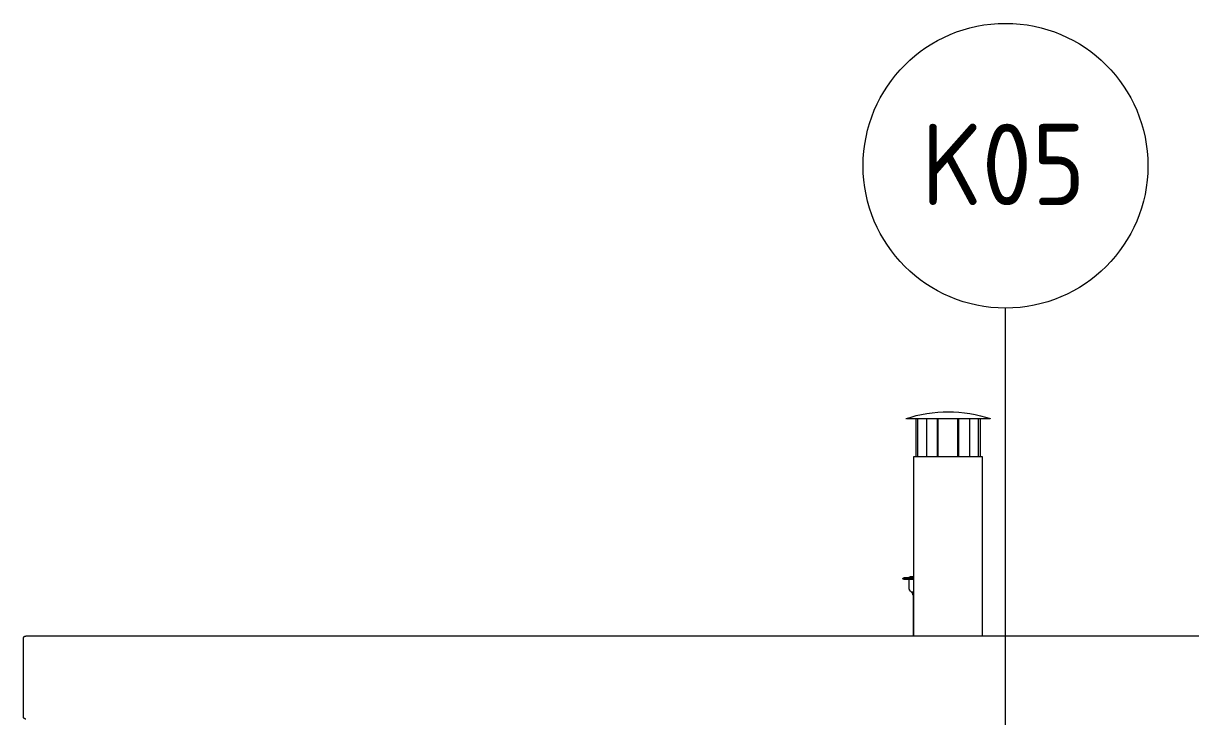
# Model space of a CAD drawing. Header units: millimetres. Extents: x -17526 to 472153, y -45352 to 20466.
# Drawn here: x 144914 to 147784, y 9372 to 11076 of the extents above; entities that cross this region are included whole.
import ezdxf

# ---------------------------------------------------------------- set-up
doc = ezdxf.new("R2010")
doc.units = ezdxf.units.MM
for name, color, linetype, lineweight in [('A-ROOF-OTLN', 132, 'Continuous', 9), ('M-EQPM-IDEN', 50, 'Continuous', 9), ('M-HVAC-CDFF', 50, 'Continuous', 9)]:
    doc.layers.add(name, color=color, linetype=linetype, lineweight=lineweight)
doc.styles.add('ISOCPEUR', font='isocpeur.ttf', dxfattribs={"width": 0.9, "height": 200})

# ---------------------------------------------------------------- blocks, each defined once
blk = doc.blocks.new('Komín3 - Komín3-1950367-Z-Nový')
at = {"layer": 'M-HVAC-CDFF'}
for p, q in [((18063.9, 10104.3), (18166.2, 10104.3)), ((18086.9, 10104.3), (18086.9, 10010)), ((18091.9, 10010), (18091.9, 10104.3)), ((18113.6, 10010), (18113.6, 10104.3)), ((18139.6, 10104.3), (18139.6, 10010)), ((18142.1, 10010), (18142.1, 10104.3)), ((18166.2, 10104.3), (18268.5, 10104.3)), ((18190.4, 10010), (18190.4, 10104.3)), ((18192.9, 10010), (18192.9, 10104.3)), ((18218.9, 10104.3), (18218.9, 10010)), ((18240.6, 10010), (18240.6, 10104.3)), ((18245.6, 10010), (18245.6, 10104.3)), ((18081.2, 10010), (18081.2, 9569.5)), ((18166.2, 10010), (18081.2, 10010)), ((18251.2, 10010), (18166.2, 10010)), ((18251.2, 9569.5), (18251.2, 10010))]:
    blk.add_line(p, q, dxfattribs=at)
at = {"layer": 'M-HVAC-CDFF', "flags": 128}
for points in [[(18062.4, 10104.3), (18075.1, 10108.2), (18088, 10111.6), (18101.1, 10114.5), (18114.2, 10116.8), (18127.4, 10118.6), (18140.7, 10119.9), (18154, 10120.7), (18166.2, 10120.9)], [(18166.2, 10120.9), (18179.6, 10120.6), (18192.9, 10119.8), (18206.2, 10118.5), (18219.4, 10116.6), (18232.5, 10114.2), (18245.6, 10111.3), (18258.5, 10107.9), (18270.1, 10104.3)]]:
    blk.add_lwpolyline(points, dxfattribs=at)
blk = doc.blocks.new('Komín4 - Komín4-1953879-Z-Nový')
at = {"layer": 'M-HVAC-CDFF'}
for p, q in [((18056.4, 9710), (18080.6, 9710)), ((18056.4, 9710), (18066.5, 9710)), ((18070.1, 9712.7), (18080.2, 9712.7)), ((18070.1, 9710), (18070.1, 9689.5)), ((18075.4, 9678.5), (18080.3, 9678.5)), ((18080.1, 9670), (18080.1, 9569.5))]:
    blk.add_line(p, q, dxfattribs=at)
at = {"layer": 'M-HVAC-CDFF', "flags": 128}
for points in [[(18055.1, 9710), (18055.1, 9710.1), (18055.1, 9710.2), (18055.1, 9710.3), (18055.1, 9710.4), (18055.2, 9710.5), (18055.2, 9710.6), (18055.2, 9710.8), (18055.2, 9710.9), (18055.3, 9711), (18055.3, 9711.1), (18055.4, 9711.2), (18055.4, 9711.3), (18055.5, 9711.4), (18055.5, 9711.4), (18055.6, 9711.5), (18055.7, 9711.6), (18055.7, 9711.7), (18055.8, 9711.8), (18055.9, 9711.9), (18055.9, 9712), (18056, 9712), (18056.1, 9712.1), (18056.2, 9712.2), (18056.3, 9712.2), (18056.4, 9712.3), (18056.5, 9712.3), (18056.5, 9712.4), (18056.6, 9712.4), (18056.7, 9712.5), (18056.8, 9712.5), (18056.9, 9712.6), (18057.1, 9712.6), (18057.2, 9712.6), (18057.3, 9712.7), (18057.4, 9712.7), (18057.5, 9712.7), (18057.6, 9712.7), (18057.7, 9712.7), (18057.8, 9712.7), (18057.8, 9712.7)], [(18057.8, 9712.7), (18057.9, 9712.7), (18058.1, 9712.7), (18058.4, 9712.7), (18058.9, 9712.7), (18059.5, 9712.7), (18060.2, 9712.7), (18061, 9712.7), (18062, 9712.7), (18063.1, 9712.7), (18064.3, 9712.7), (18065.7, 9712.7), (18067.1, 9712.7), (18068.7, 9712.7), (18070.4, 9712.7), (18072.2, 9712.7), (18074.1, 9712.7), (18075.4, 9712.7)], [(18081.1, 9712.7), (18078.8, 9712.7), (18076.7, 9712.7), (18074.6, 9712.7), (18072.7, 9712.7), (18070.9, 9712.7), (18069.2, 9712.7), (18067.5, 9712.7), (18066.1, 9712.7), (18064.7, 9712.7), (18063.4, 9712.7), (18062.3, 9712.7), (18061.3, 9712.7), (18060.4, 9712.7), (18059.7, 9712.7), (18059, 9712.7), (18058.5, 9712.7), (18058.2, 9712.7), (18057.9, 9712.7), (18057.8, 9712.7), (18057.8, 9712.7)], [(18070.1, 9712.7), (18070.1, 9712.8), (18070.1, 9712.9), (18070.1, 9713), (18070.1, 9713.2), (18070.2, 9713.3), (18070.2, 9713.4), (18070.2, 9713.5), (18070.2, 9713.6), (18070.3, 9713.7), (18070.3, 9713.8), (18070.4, 9713.9), (18070.4, 9714), (18070.5, 9714.1), (18070.5, 9714.2), (18070.6, 9714.3), (18070.7, 9714.3), (18070.7, 9714.4), (18070.8, 9714.5), (18070.9, 9714.6), (18070.9, 9714.7), (18071, 9714.7), (18071.1, 9714.8), (18071.2, 9714.9), (18071.3, 9714.9), (18071.4, 9715), (18071.5, 9715.1), (18071.5, 9715.1), (18071.6, 9715.2), (18071.7, 9715.2), (18071.8, 9715.3), (18071.9, 9715.3), (18072.1, 9715.3), (18072.2, 9715.4), (18072.3, 9715.4), (18072.4, 9715.4), (18072.5, 9715.4), (18072.6, 9715.4), (18072.7, 9715.4), (18072.8, 9715.4), (18072.8, 9715.4)], [(18072.8, 9715.4), (18072.9, 9715.4), (18073, 9715.4), (18073.3, 9715.4), (18073.7, 9715.4), (18074.2, 9715.4), (18074.8, 9715.4), (18075.5, 9715.4), (18076.2, 9715.4), (18077.1, 9715.4), (18078.1, 9715.4), (18079.2, 9715.4), (18080.4, 9715.4)], [(18080.8, 9715.4), (18079.6, 9715.4), (18078.4, 9715.4), (18077.4, 9715.4), (18076.5, 9715.4), (18075.7, 9715.4), (18074.9, 9715.4), (18074.3, 9715.4), (18073.8, 9715.4), (18073.4, 9715.4), (18073.1, 9715.4), (18072.9, 9715.4), (18072.8, 9715.4), (18072.8, 9715.4)], [(18075.4, 9678.5), (18075, 9678.9), (18074.5, 9679.2), (18074.1, 9679.6), (18073.7, 9680), (18073.4, 9680.5), (18073, 9680.9), (18072.7, 9681.4), (18072.4, 9681.8), (18072.1, 9682.3), (18071.8, 9682.8), (18071.5, 9683.3), (18071.3, 9683.8), (18071.1, 9684.4), (18070.9, 9684.9), (18070.7, 9685.4), (18070.6, 9686), (18070.4, 9686.5), (18070.3, 9687.1), (18070.2, 9687.6), (18070.2, 9688.2), (18070.1, 9688.8), (18070.1, 9689.3), (18070.1, 9689.5)], [(18080.1, 9670), (18080.1, 9670.4), (18080.1, 9670.8), (18080, 9671.2), (18080, 9671.6), (18079.9, 9672), (18079.8, 9672.4), (18079.7, 9672.8), (18079.6, 9673.1), (18079.5, 9673.5), (18079.3, 9673.9), (18079.2, 9674.3), (18079, 9674.6), (18078.8, 9675), (18078.6, 9675.3), (18078.4, 9675.6), (18078.1, 9676), (18077.9, 9676.3), (18077.6, 9676.6), (18077.4, 9676.9), (18077.1, 9677.2), (18076.8, 9677.4), (18076.5, 9677.7), (18076.2, 9678), (18075.8, 9678.2), (18075.5, 9678.4), (18075.4, 9678.5)]]:
    blk.add_lwpolyline(points, dxfattribs=at)
blk = doc.blocks.new('Popiska mechanické zařízení - Popiska okna_Bublina-1428144-Z-Nový')
at = {"layer": 'M-EQPM-IDEN'}
blk.add_circle((24062.4, 10726), 350, dxfattribs=at)

msp = doc.modelspace()

# ---------------------------------------------------------------- linework, layer by layer
at = {"layer": 'A-ROOF-OTLN', "color": 11}
for p, q in [((144914.4, 9371.6), (144914.4, 9563.8)), ((148106.6, 9569.8), (144920.4, 9569.8))]:
    msp.add_line(p, q, dxfattribs=at)
for points, knots in [([(144914.4, 9563.8), (144914.4, 9564.4), (144914.5, 9565.2), (144914.8, 9566.1), (144915.2, 9566.9), (144915.6, 9567.4), (144915.9, 9567.8), (144916.2, 9568.2), (144916.7, 9568.6), (144917.3, 9569), (144917.7, 9569.2), (144918.1, 9569.4), (144918.5, 9569.5), (144918.8, 9569.6), (144919.2, 9569.7), (144919.6, 9569.8), (144920, 9569.8), (144920.3, 9569.8), (144920.4, 9569.8)], [0, 0, 0, 0, 0.125, 0.1875, 0.25, 0.3125, 0.34375, 0.375, 0.4375, 0.5, 0.53125, 0.5625, 0.59375, 0.625, 0.65625, 0.6875, 0.71875, 0.75, 0.75, 0.75, 0.75]), ([(144920.4, 9365.6), (144920.3, 9365.6), (144920, 9365.6), (144919.6, 9365.7), (144919.2, 9365.7), (144918.8, 9365.8), (144918.5, 9365.9), (144918.1, 9366.1), (144917.7, 9366.2), (144917.4, 9366.4), (144917.1, 9366.6), (144916.6, 9366.9), (144916.2, 9367.3), (144915.9, 9367.7), (144915.6, 9368.1), (144915.2, 9368.6), (144914.8, 9369.3), (144914.5, 9370.3), (144914.4, 9371.1), (144914.4, 9371.6)], [0.3333333, 0.3333333, 0.3333333, 0.3333333, 0.3611111, 0.3888889, 0.4166667, 0.4444444, 0.4722222, 0.5, 0.5277778, 0.5555556, 0.5833333, 0.6111111, 0.6666667, 0.6944444, 0.7222222, 0.7777778, 0.8333333, 0.8888889, 1, 1, 1, 1])]:
    msp.add_open_spline(points, degree=3, knots=knots, dxfattribs=at)
at = {"layer": 'M-EQPM-IDEN'}
msp.add_line((147328.5, 9106), (147328.5, 10376), dxfattribs=at)

# ---------------------------------------------------------------- block references
msp.add_blockref('Popiska mechanické zařízení - Popiska okna_Bublina-1428144-Z-Nový', (123266.1, 0), dxfattribs=at)
at = {"layer": 'M-HVAC-CDFF'}
for name in ['Komín3 - Komín3-1950367-Z-Nový', 'Komín4 - Komín4-1953879-Z-Nový']:
    msp.add_blockref(name, (129021.1, 0), dxfattribs=at)

# ---------------------------------------------------------------- texts
at = {"layer": 'M-EQPM-IDEN', "insert": (147121.7, 10829.1), "char_height": 200, "width": 497.848, "attachment_point": 1, "style": 'ISOCPEUR'}
msp.add_mtext('K05', dxfattribs=at)

doc.saveas('drawing.dxf')
